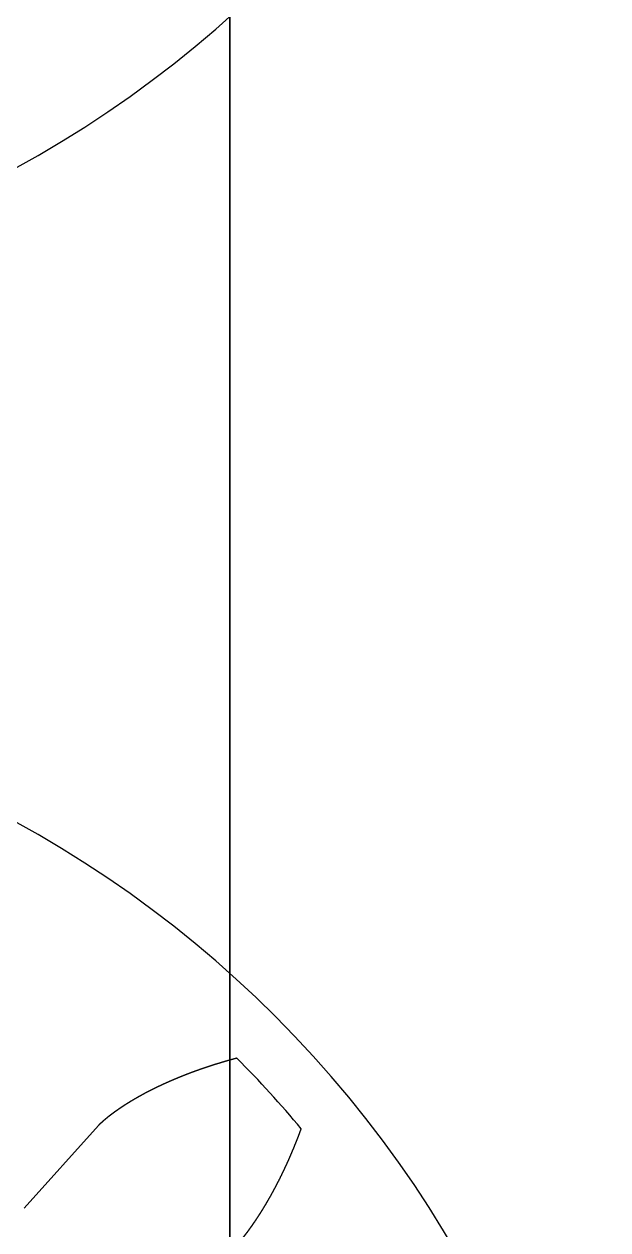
# Model space of a CAD drawing. Header units: centimetres. Extents: x -25.1 to 37.5, y -51.5 to 12.5.
# Drawn here: x 15.728 to 16.5, y -36.471 to -34.878 of the extents above; entities that cross this region are included whole.
import ezdxf

# ---------------------------------------------------------------- set-up
doc = ezdxf.new("R2010")
doc.units = ezdxf.units.CM
doc.header["$MEASUREMENT"] = 0
for name, color, linetype in [('robot assembler v21_Sketch16', 7, 'Continuous'), ('robot assembler v21_Sketch75', 7, 'Continuous'), ('robot assembler v21_Sketch76', 7, 'Continuous'), ('robot assembler v21_Sketch81', 7, 'Continuous'), ('robot assembler v21_Sketch84', 7, 'Continuous'), ('robot assembler v21_Sketch86', 7, 'Continuous'), ('robot assembler v21_Sketch89', 7, 'Continuous')]:
    doc.layers.add(name, color=color, linetype=linetype)

msp = doc.modelspace()

# ---------------------------------------------------------------- linework, layer by layer
at = {"layer": 'robot assembler v21_Sketch16'}
msp.add_line((16, -33, 46.9), (16, -38, 46.9), dxfattribs=at)
at = {"layer": 'robot assembler v21_Sketch75'}
for p, q in [((15.8265, -36.3332, 50.1), (15.7282, -36.4423, 50.1)), ((15.8266, -36.3331, 50.1), (15.8265, -36.3332, 50.1))]:
    msp.add_line(p, q, dxfattribs=at)
msp.add_arc((15, -37.25, 50.1), 1.425, 39.8128, 44.8931, dxfattribs=at)
for points in [[(16.0095, -36.2443, 50.1), (16.0092, -36.2443, 50.1), (16.0087, -36.2445, 50.1), (16.0079, -36.2447, 50.1), (16.0069, -36.245, 50.1), (16.0055, -36.2453, 50.1), (16.0042, -36.2457, 50.1), (16.0029, -36.246, 50.1), (16.0016, -36.2464, 50.1), (16.0003, -36.2468, 50.1), (15.999, -36.2471, 50.1), (15.9977, -36.2475, 50.1), (15.9964, -36.2479, 50.1), (15.9951, -36.2482, 50.1), (15.9939, -36.2486, 50.1), (15.9926, -36.249, 50.1), (15.9913, -36.2494, 50.1), (15.99, -36.2497, 50.1), (15.9888, -36.2501, 50.1), (15.9875, -36.2505, 50.1), (15.9862, -36.2509, 50.1), (15.985, -36.2513, 50.1), (15.9837, -36.2517, 50.1), (15.9825, -36.252, 50.1), (15.9812, -36.2524, 50.1), (15.98, -36.2528, 50.1), (15.9788, -36.2532, 50.1), (15.9775, -36.2536, 50.1), (15.9763, -36.254, 50.1), (15.9751, -36.2544, 50.1), (15.9738, -36.2548, 50.1), (15.9726, -36.2552, 50.1), (15.9714, -36.2556, 50.1), (15.9702, -36.256, 50.1), (15.969, -36.2564, 50.1), (15.9678, -36.2568, 50.1), (15.9666, -36.2572, 50.1), (15.9654, -36.2576, 50.1), (15.9642, -36.258, 50.1), (15.963, -36.2584, 50.1), (15.9619, -36.2588, 50.1), (15.9607, -36.2592, 50.1), (15.9595, -36.2597, 50.1), (15.9583, -36.2601, 50.1), (15.9572, -36.2605, 50.1), (15.956, -36.2609, 50.1), (15.9549, -36.2613, 50.1), (15.9537, -36.2617, 50.1), (15.9526, -36.2622, 50.1), (15.9514, -36.2626, 50.1), (15.9503, -36.263, 50.1), (15.9491, -36.2634, 50.1), (15.948, -36.2638, 50.1), (15.9469, -36.2643, 50.1), (15.9458, -36.2647, 50.1), (15.9446, -36.2651, 50.1), (15.9435, -36.2655, 50.1), (15.9424, -36.266, 50.1), (15.9413, -36.2664, 50.1), (15.9402, -36.2668, 50.1), (15.9391, -36.2673, 50.1), (15.938, -36.2677, 50.1), (15.9369, -36.2681, 50.1), (15.9359, -36.2686, 50.1), (15.9348, -36.269, 50.1), (15.9337, -36.2694, 50.1), (15.9326, -36.2699, 50.1), (15.9316, -36.2703, 50.1), (15.9305, -36.2708, 50.1), (15.9295, -36.2712, 50.1), (15.9284, -36.2716, 50.1), (15.9274, -36.2721, 50.1), (15.9263, -36.2725, 50.1), (15.9253, -36.273, 50.1), (15.9242, -36.2734, 50.1), (15.9232, -36.2738, 50.1), (15.9222, -36.2743, 50.1), (15.9212, -36.2747, 50.1), (15.9201, -36.2752, 50.1), (15.9191, -36.2756, 50.1), (15.9181, -36.2761, 50.1), (15.9171, -36.2765, 50.1), (15.9161, -36.277, 50.1), (15.9151, -36.2774, 50.1), (15.9141, -36.2779, 50.1), (15.9132, -36.2783, 50.1), (15.9122, -36.2787, 50.1), (15.9112, -36.2792, 50.1), (15.9102, -36.2796, 50.1), (15.9093, -36.2801, 50.1), (15.9083, -36.2805, 50.1), (15.9074, -36.281, 50.1), (15.9064, -36.2814, 50.1), (15.9055, -36.2819, 50.1), (15.9045, -36.2824, 50.1), (15.9036, -36.2828, 50.1), (15.9026, -36.2833, 50.1), (15.9017, -36.2837, 50.1), (15.9008, -36.2842, 50.1), (15.8999, -36.2846, 50.1), (15.899, -36.2851, 50.1), (15.8981, -36.2855, 50.1), (15.8972, -36.286, 50.1), (15.8963, -36.2864, 50.1), (15.8954, -36.2869, 50.1), (15.8945, -36.2873, 50.1), (15.8936, -36.2878, 50.1), (15.8927, -36.2882, 50.1), (15.8918, -36.2887, 50.1), (15.891, -36.2891, 50.1), (15.8901, -36.2896, 50.1), (15.8892, -36.29, 50.1), (15.8884, -36.2905, 50.1), (15.8875, -36.2909, 50.1), (15.8867, -36.2914, 50.1), (15.8859, -36.2918, 50.1), (15.885, -36.2923, 50.1), (15.8842, -36.2927, 50.1), (15.8834, -36.2932, 50.1), (15.8826, -36.2936, 50.1), (15.8817, -36.2941, 50.1), (15.8809, -36.2945, 50.1), (15.8801, -36.295, 50.1), (15.8793, -36.2954, 50.1), (15.8785, -36.2959, 50.1), (15.8778, -36.2963, 50.1), (15.877, -36.2968, 50.1), (15.8762, -36.2972, 50.1), (15.8754, -36.2977, 50.1), (15.8747, -36.2981, 50.1), (15.8739, -36.2986, 50.1), (15.8731, -36.299, 50.1), (15.8724, -36.2994, 50.1), (15.8716, -36.2999, 50.1), (15.8709, -36.3003, 50.1), (15.8702, -36.3008, 50.1), (15.8694, -36.3012, 50.1), (15.8687, -36.3016, 50.1), (15.868, -36.3021, 50.1), (15.8673, -36.3025, 50.1), (15.8666, -36.3029, 50.1), (15.8659, -36.3034, 50.1), (15.8652, -36.3038, 50.1), (15.8645, -36.3042, 50.1), (15.8638, -36.3047, 50.1), (15.8631, -36.3051, 50.1), (15.8624, -36.3055, 50.1), (15.8618, -36.3059, 50.1), (15.8611, -36.3064, 50.1), (15.8605, -36.3068, 50.1), (15.8598, -36.3072, 50.1), (15.8592, -36.3076, 50.1), (15.8585, -36.3081, 50.1), (15.8579, -36.3085, 50.1), (15.8572, -36.3089, 50.1), (15.8566, -36.3093, 50.1), (15.856, -36.3097, 50.1), (15.8554, -36.3101, 50.1), (15.8548, -36.3105, 50.1), (15.8542, -36.3109, 50.1), (15.8536, -36.3114, 50.1), (15.853, -36.3118, 50.1), (15.8524, -36.3122, 50.1), (15.8518, -36.3126, 50.1), (15.8513, -36.313, 50.1), (15.8507, -36.3134, 50.1), (15.8501, -36.3138, 50.1), (15.8496, -36.3141, 50.1), (15.849, -36.3145, 50.1), (15.8485, -36.3149, 50.1), (15.8479, -36.3153, 50.1), (15.8474, -36.3157, 50.1), (15.8469, -36.3161, 50.1), (15.8464, -36.3165, 50.1), (15.8459, -36.3168, 50.1), (15.8454, -36.3172, 50.1), (15.8449, -36.3176, 50.1), (15.8444, -36.3179, 50.1), (15.8439, -36.3183, 50.1), (15.8434, -36.3187, 50.1), (15.8429, -36.319, 50.1), (15.8424, -36.3194, 50.1), (15.842, -36.3197, 50.1), (15.8415, -36.3201, 50.1), (15.8411, -36.3204, 50.1), (15.8406, -36.3208, 50.1), (15.8402, -36.3211, 50.1), (15.8398, -36.3215, 50.1), (15.8393, -36.3218, 50.1), (15.8389, -36.3221, 50.1), (15.8385, -36.3225, 50.1), (15.8381, -36.3228, 50.1), (15.8377, -36.3231, 50.1), (15.8373, -36.3234, 50.1), (15.8369, -36.3238, 50.1), (15.8365, -36.3241, 50.1), (15.8362, -36.3244, 50.1), (15.8358, -36.3247, 50.1), (15.8354, -36.325, 50.1), (15.8351, -36.3253, 50.1), (15.8347, -36.3256, 50.1), (15.8344, -36.3259, 50.1), (15.8341, -36.3262, 50.1), (15.8337, -36.3264, 50.1), (15.8334, -36.3267, 50.1), (15.8331, -36.327, 50.1), (15.8328, -36.3273, 50.1), (15.8325, -36.3275, 50.1), (15.8322, -36.3278, 50.1), (15.8319, -36.328, 50.1), (15.8316, -36.3283, 50.1), (15.8314, -36.3285, 50.1), (15.8311, -36.3288, 50.1), (15.8308, -36.329, 50.1), (15.8306, -36.3292, 50.1), (15.8303, -36.3295, 50.1), (15.8301, -36.3297, 50.1), (15.8299, -36.3299, 50.1), (15.8296, -36.3301, 50.1), (15.8294, -36.3303, 50.1), (15.8292, -36.3305, 50.1), (15.829, -36.3307, 50.1), (15.8288, -36.3309, 50.1), (15.8286, -36.331, 50.1), (15.8285, -36.3312, 50.1), (15.8283, -36.3314, 50.1), (15.8281, -36.3315, 50.1), (15.828, -36.3317, 50.1), (15.8278, -36.3318, 50.1), (15.8277, -36.332, 50.1), (15.8276, -36.3321, 50.1), (15.8274, -36.3322, 50.1), (15.8273, -36.3324, 50.1), (15.8272, -36.3325, 50.1), (15.8271, -36.3326, 50.1), (15.827, -36.3327, 50.1), (15.8269, -36.3328, 50.1), (15.8268, -36.3328, 50.1), (15.8268, -36.3329, 50.1), (15.8267, -36.333, 50.1), (15.8267, -36.333, 50.1), (15.8266, -36.3331, 50.1), (15.8266, -36.3331, 50.1), (15.8266, -36.3331, 50.1), (15.8266, -36.3331, 50.1)], [(15.9892, -36.5115, 50.1), (15.9892, -36.5115, 50.1), (15.9893, -36.5115, 50.1), (15.9893, -36.5115, 50.1), (15.9893, -36.5115, 50.1), (15.9894, -36.5114, 50.1), (15.9895, -36.5114, 50.1), (15.9895, -36.5113, 50.1), (15.9896, -36.5112, 50.1), (15.9897, -36.5112, 50.1), (15.9898, -36.5111, 50.1), (15.9899, -36.511, 50.1), (15.9901, -36.5109, 50.1), (15.9902, -36.5108, 50.1), (15.9903, -36.5107, 50.1), (15.9905, -36.5105, 50.1), (15.9906, -36.5104, 50.1), (15.9908, -36.5103, 50.1), (15.9909, -36.5101, 50.1), (15.9911, -36.51, 50.1), (15.9913, -36.5098, 50.1), (15.9915, -36.5097, 50.1), (15.9917, -36.5095, 50.1), (15.9919, -36.5093, 50.1), (15.9921, -36.5092, 50.1), (15.9923, -36.509, 50.1), (15.9925, -36.5088, 50.1), (15.9928, -36.5086, 50.1), (15.993, -36.5084, 50.1), (15.9932, -36.5081, 50.1), (15.9935, -36.5079, 50.1), (15.9937, -36.5077, 50.1), (15.994, -36.5075, 50.1), (15.9942, -36.5072, 50.1), (15.9945, -36.507, 50.1), (15.9948, -36.5067, 50.1), (15.9951, -36.5065, 50.1), (15.9954, -36.5062, 50.1), (15.9956, -36.5059, 50.1), (15.9959, -36.5056, 50.1), (15.9962, -36.5053, 50.1), (15.9965, -36.505, 50.1), (15.9969, -36.5047, 50.1), (15.9972, -36.5044, 50.1), (15.9975, -36.5041, 50.1), (15.9978, -36.5038, 50.1), (15.9981, -36.5035, 50.1), (15.9985, -36.5032, 50.1), (15.9988, -36.5028, 50.1), (15.9992, -36.5025, 50.1), (15.9995, -36.5021, 50.1), (15.9999, -36.5018, 50.1), (16.0002, -36.5014, 50.1), (16.0006, -36.501, 50.1), (16.0009, -36.5007, 50.1), (16.0013, -36.5003, 50.1), (16.0017, -36.4999, 50.1), (16.002, -36.4995, 50.1), (16.0024, -36.4991, 50.1), (16.0028, -36.4987, 50.1), (16.0032, -36.4983, 50.1), (16.0036, -36.4979, 50.1), (16.004, -36.4974, 50.1), (16.0044, -36.497, 50.1), (16.0048, -36.4966, 50.1), (16.0052, -36.4961, 50.1), (16.0056, -36.4957, 50.1), (16.006, -36.4952, 50.1), (16.0064, -36.4948, 50.1), (16.0068, -36.4943, 50.1), (16.0072, -36.4938, 50.1), (16.0077, -36.4934, 50.1), (16.0081, -36.4929, 50.1), (16.0085, -36.4924, 50.1), (16.0089, -36.4919, 50.1), (16.0094, -36.4914, 50.1), (16.0098, -36.4909, 50.1), (16.0103, -36.4904, 50.1), (16.0107, -36.4899, 50.1), (16.0111, -36.4894, 50.1), (16.0116, -36.4888, 50.1), (16.012, -36.4883, 50.1), (16.0125, -36.4878, 50.1), (16.0129, -36.4872, 50.1), (16.0134, -36.4867, 50.1), (16.0139, -36.4861, 50.1), (16.0143, -36.4855, 50.1), (16.0148, -36.485, 50.1), (16.0153, -36.4844, 50.1), (16.0157, -36.4838, 50.1), (16.0162, -36.4832, 50.1), (16.0167, -36.4827, 50.1), (16.0171, -36.4821, 50.1), (16.0176, -36.4815, 50.1), (16.0181, -36.4809, 50.1), (16.0186, -36.4802, 50.1), (16.0191, -36.4796, 50.1), (16.0195, -36.479, 50.1), (16.02, -36.4784, 50.1), (16.0205, -36.4777, 50.1), (16.021, -36.4771, 50.1), (16.0215, -36.4765, 50.1), (16.022, -36.4758, 50.1), (16.0225, -36.4752, 50.1), (16.023, -36.4745, 50.1), (16.0235, -36.4738, 50.1), (16.024, -36.4732, 50.1), (16.0245, -36.4725, 50.1), (16.025, -36.4718, 50.1), (16.0255, -36.4711, 50.1), (16.026, -36.4704, 50.1), (16.0265, -36.4697, 50.1), (16.027, -36.469, 50.1), (16.0275, -36.4683, 50.1), (16.028, -36.4676, 50.1), (16.0285, -36.4669, 50.1), (16.029, -36.4662, 50.1), (16.0296, -36.4655, 50.1), (16.0301, -36.4647, 50.1), (16.0306, -36.464, 50.1), (16.0311, -36.4632, 50.1), (16.0316, -36.4625, 50.1), (16.0321, -36.4617, 50.1), (16.0327, -36.461, 50.1), (16.0332, -36.4602, 50.1), (16.0337, -36.4595, 50.1), (16.0342, -36.4587, 50.1), (16.0348, -36.4579, 50.1), (16.0353, -36.4571, 50.1), (16.0358, -36.4563, 50.1), (16.0363, -36.4555, 50.1), (16.0369, -36.4547, 50.1), (16.0374, -36.4539, 50.1), (16.0379, -36.4531, 50.1), (16.0384, -36.4523, 50.1), (16.039, -36.4515, 50.1), (16.0395, -36.4507, 50.1), (16.04, -36.4498, 50.1), (16.0406, -36.449, 50.1), (16.0411, -36.4482, 50.1), (16.0416, -36.4473, 50.1), (16.0422, -36.4465, 50.1), (16.0427, -36.4456, 50.1), (16.0432, -36.4448, 50.1), (16.0438, -36.4439, 50.1), (16.0443, -36.443, 50.1), (16.0448, -36.4422, 50.1), (16.0454, -36.4413, 50.1), (16.0459, -36.4404, 50.1), (16.0464, -36.4395, 50.1), (16.047, -36.4386, 50.1), (16.0475, -36.4377, 50.1), (16.0481, -36.4368, 50.1), (16.0486, -36.4359, 50.1), (16.0491, -36.435, 50.1), (16.0497, -36.4341, 50.1), (16.0502, -36.4332, 50.1), (16.0507, -36.4323, 50.1), (16.0513, -36.4313, 50.1), (16.0518, -36.4304, 50.1), (16.0523, -36.4295, 50.1), (16.0529, -36.4285, 50.1), (16.0534, -36.4276, 50.1), (16.054, -36.4266, 50.1), (16.0545, -36.4257, 50.1), (16.055, -36.4247, 50.1), (16.0556, -36.4237, 50.1), (16.0561, -36.4228, 50.1), (16.0566, -36.4218, 50.1), (16.0572, -36.4208, 50.1), (16.0577, -36.4198, 50.1), (16.0583, -36.4188, 50.1), (16.0588, -36.4178, 50.1), (16.0593, -36.4168, 50.1), (16.0599, -36.4158, 50.1), (16.0604, -36.4148, 50.1), (16.0609, -36.4138, 50.1), (16.0615, -36.4128, 50.1), (16.062, -36.4118, 50.1), (16.0625, -36.4107, 50.1), (16.0631, -36.4097, 50.1), (16.0636, -36.4087, 50.1), (16.0641, -36.4076, 50.1), (16.0647, -36.4066, 50.1), (16.0652, -36.4056, 50.1), (16.0657, -36.4045, 50.1), (16.0663, -36.4034, 50.1), (16.0668, -36.4024, 50.1), (16.0673, -36.4013, 50.1), (16.0678, -36.4003, 50.1), (16.0684, -36.3992, 50.1), (16.0689, -36.3981, 50.1), (16.0694, -36.397, 50.1), (16.0699, -36.3959, 50.1), (16.0705, -36.3948, 50.1), (16.071, -36.3937, 50.1), (16.0715, -36.3926, 50.1), (16.072, -36.3915, 50.1), (16.0726, -36.3904, 50.1), (16.0731, -36.3893, 50.1), (16.0736, -36.3882, 50.1), (16.0741, -36.3871, 50.1), (16.0747, -36.386, 50.1), (16.0752, -36.3848, 50.1), (16.0757, -36.3837, 50.1), (16.0762, -36.3826, 50.1), (16.0767, -36.3814, 50.1), (16.0772, -36.3803, 50.1), (16.0778, -36.3791, 50.1), (16.0783, -36.378, 50.1), (16.0788, -36.3768, 50.1), (16.0793, -36.3756, 50.1), (16.0798, -36.3745, 50.1), (16.0803, -36.3733, 50.1), (16.0808, -36.3721, 50.1), (16.0813, -36.371, 50.1), (16.0818, -36.3698, 50.1), (16.0823, -36.3686, 50.1), (16.0828, -36.3674, 50.1), (16.0833, -36.3662, 50.1), (16.0839, -36.365, 50.1), (16.0844, -36.3638, 50.1), (16.0849, -36.3626, 50.1), (16.0854, -36.3614, 50.1), (16.0858, -36.3602, 50.1), (16.0863, -36.3589, 50.1), (16.0868, -36.3577, 50.1), (16.0873, -36.3565, 50.1), (16.0878, -36.3553, 50.1), (16.0883, -36.354, 50.1), (16.0888, -36.3528, 50.1), (16.0893, -36.3515, 50.1), (16.0898, -36.3503, 50.1), (16.0903, -36.349, 50.1), (16.0908, -36.3478, 50.1), (16.0912, -36.3465, 50.1), (16.0917, -36.3453, 50.1), (16.0922, -36.344, 50.1), (16.0927, -36.3427, 50.1), (16.0932, -36.3414, 50.1), (16.0936, -36.3402, 50.1), (16.094, -36.3391, 50.1), (16.0943, -36.3384, 50.1), (16.0945, -36.3379, 50.1), (16.0946, -36.3376, 50.1)]]:
    msp.add_open_spline(points, degree=5, dxfattribs=at)
at = {"layer": 'robot assembler v21_Sketch76'}
for p, q in [((15.8265, -36.3332, 50.1), (15.7282, -36.4423, 50.1)), ((15.8266, -36.3331, 50.1), (15.8265, -36.3332, 50.1))]:
    msp.add_line(p, q, dxfattribs=at)
msp.add_arc((15, -37.25, 50.1), 1.425, 39.8128, 44.8931, dxfattribs=at)
for points in [[(16.0095, -36.2443, 50.1), (16.0092, -36.2443, 50.1), (16.0087, -36.2445, 50.1), (16.0079, -36.2447, 50.1), (16.0069, -36.245, 50.1), (16.0055, -36.2453, 50.1), (16.0042, -36.2457, 50.1), (16.0029, -36.246, 50.1), (16.0016, -36.2464, 50.1), (16.0003, -36.2468, 50.1), (15.999, -36.2471, 50.1), (15.9977, -36.2475, 50.1), (15.9964, -36.2479, 50.1), (15.9951, -36.2482, 50.1), (15.9939, -36.2486, 50.1), (15.9926, -36.249, 50.1), (15.9913, -36.2494, 50.1), (15.99, -36.2497, 50.1), (15.9888, -36.2501, 50.1), (15.9875, -36.2505, 50.1), (15.9862, -36.2509, 50.1), (15.985, -36.2513, 50.1), (15.9837, -36.2517, 50.1), (15.9825, -36.252, 50.1), (15.9812, -36.2524, 50.1), (15.98, -36.2528, 50.1), (15.9788, -36.2532, 50.1), (15.9775, -36.2536, 50.1), (15.9763, -36.254, 50.1), (15.9751, -36.2544, 50.1), (15.9738, -36.2548, 50.1), (15.9726, -36.2552, 50.1), (15.9714, -36.2556, 50.1), (15.9702, -36.256, 50.1), (15.969, -36.2564, 50.1), (15.9678, -36.2568, 50.1), (15.9666, -36.2572, 50.1), (15.9654, -36.2576, 50.1), (15.9642, -36.258, 50.1), (15.963, -36.2584, 50.1), (15.9619, -36.2588, 50.1), (15.9607, -36.2592, 50.1), (15.9595, -36.2597, 50.1), (15.9583, -36.2601, 50.1), (15.9572, -36.2605, 50.1), (15.956, -36.2609, 50.1), (15.9549, -36.2613, 50.1), (15.9537, -36.2617, 50.1), (15.9526, -36.2622, 50.1), (15.9514, -36.2626, 50.1), (15.9503, -36.263, 50.1), (15.9491, -36.2634, 50.1), (15.948, -36.2638, 50.1), (15.9469, -36.2643, 50.1), (15.9458, -36.2647, 50.1), (15.9446, -36.2651, 50.1), (15.9435, -36.2655, 50.1), (15.9424, -36.266, 50.1), (15.9413, -36.2664, 50.1), (15.9402, -36.2668, 50.1), (15.9391, -36.2673, 50.1), (15.938, -36.2677, 50.1), (15.9369, -36.2681, 50.1), (15.9359, -36.2686, 50.1), (15.9348, -36.269, 50.1), (15.9337, -36.2694, 50.1), (15.9326, -36.2699, 50.1), (15.9316, -36.2703, 50.1), (15.9305, -36.2708, 50.1), (15.9295, -36.2712, 50.1), (15.9284, -36.2716, 50.1), (15.9274, -36.2721, 50.1), (15.9263, -36.2725, 50.1), (15.9253, -36.273, 50.1), (15.9242, -36.2734, 50.1), (15.9232, -36.2738, 50.1), (15.9222, -36.2743, 50.1), (15.9212, -36.2747, 50.1), (15.9201, -36.2752, 50.1), (15.9191, -36.2756, 50.1), (15.9181, -36.2761, 50.1), (15.9171, -36.2765, 50.1), (15.9161, -36.277, 50.1), (15.9151, -36.2774, 50.1), (15.9141, -36.2779, 50.1), (15.9132, -36.2783, 50.1), (15.9122, -36.2787, 50.1), (15.9112, -36.2792, 50.1), (15.9102, -36.2796, 50.1), (15.9093, -36.2801, 50.1), (15.9083, -36.2805, 50.1), (15.9074, -36.281, 50.1), (15.9064, -36.2814, 50.1), (15.9055, -36.2819, 50.1), (15.9045, -36.2824, 50.1), (15.9036, -36.2828, 50.1), (15.9026, -36.2833, 50.1), (15.9017, -36.2837, 50.1), (15.9008, -36.2842, 50.1), (15.8999, -36.2846, 50.1), (15.899, -36.2851, 50.1), (15.8981, -36.2855, 50.1), (15.8972, -36.286, 50.1), (15.8963, -36.2864, 50.1), (15.8954, -36.2869, 50.1), (15.8945, -36.2873, 50.1), (15.8936, -36.2878, 50.1), (15.8927, -36.2882, 50.1), (15.8918, -36.2887, 50.1), (15.891, -36.2891, 50.1), (15.8901, -36.2896, 50.1), (15.8892, -36.29, 50.1), (15.8884, -36.2905, 50.1), (15.8875, -36.2909, 50.1), (15.8867, -36.2914, 50.1), (15.8859, -36.2918, 50.1), (15.885, -36.2923, 50.1), (15.8842, -36.2927, 50.1), (15.8834, -36.2932, 50.1), (15.8826, -36.2936, 50.1), (15.8817, -36.2941, 50.1), (15.8809, -36.2945, 50.1), (15.8801, -36.295, 50.1), (15.8793, -36.2954, 50.1), (15.8785, -36.2959, 50.1), (15.8778, -36.2963, 50.1), (15.877, -36.2968, 50.1), (15.8762, -36.2972, 50.1), (15.8754, -36.2977, 50.1), (15.8747, -36.2981, 50.1), (15.8739, -36.2986, 50.1), (15.8731, -36.299, 50.1), (15.8724, -36.2994, 50.1), (15.8716, -36.2999, 50.1), (15.8709, -36.3003, 50.1), (15.8702, -36.3008, 50.1), (15.8694, -36.3012, 50.1), (15.8687, -36.3016, 50.1), (15.868, -36.3021, 50.1), (15.8673, -36.3025, 50.1), (15.8666, -36.3029, 50.1), (15.8659, -36.3034, 50.1), (15.8652, -36.3038, 50.1), (15.8645, -36.3042, 50.1), (15.8638, -36.3047, 50.1), (15.8631, -36.3051, 50.1), (15.8624, -36.3055, 50.1), (15.8618, -36.3059, 50.1), (15.8611, -36.3064, 50.1), (15.8605, -36.3068, 50.1), (15.8598, -36.3072, 50.1), (15.8592, -36.3076, 50.1), (15.8585, -36.3081, 50.1), (15.8579, -36.3085, 50.1), (15.8572, -36.3089, 50.1), (15.8566, -36.3093, 50.1), (15.856, -36.3097, 50.1), (15.8554, -36.3101, 50.1), (15.8548, -36.3105, 50.1), (15.8542, -36.3109, 50.1), (15.8536, -36.3114, 50.1), (15.853, -36.3118, 50.1), (15.8524, -36.3122, 50.1), (15.8518, -36.3126, 50.1), (15.8513, -36.313, 50.1), (15.8507, -36.3134, 50.1), (15.8501, -36.3138, 50.1), (15.8496, -36.3141, 50.1), (15.849, -36.3145, 50.1), (15.8485, -36.3149, 50.1), (15.8479, -36.3153, 50.1), (15.8474, -36.3157, 50.1), (15.8469, -36.3161, 50.1), (15.8464, -36.3165, 50.1), (15.8459, -36.3168, 50.1), (15.8454, -36.3172, 50.1), (15.8449, -36.3176, 50.1), (15.8444, -36.3179, 50.1), (15.8439, -36.3183, 50.1), (15.8434, -36.3187, 50.1), (15.8429, -36.319, 50.1), (15.8424, -36.3194, 50.1), (15.842, -36.3197, 50.1), (15.8415, -36.3201, 50.1), (15.8411, -36.3204, 50.1), (15.8406, -36.3208, 50.1), (15.8402, -36.3211, 50.1), (15.8398, -36.3215, 50.1), (15.8393, -36.3218, 50.1), (15.8389, -36.3221, 50.1), (15.8385, -36.3225, 50.1), (15.8381, -36.3228, 50.1), (15.8377, -36.3231, 50.1), (15.8373, -36.3234, 50.1), (15.8369, -36.3238, 50.1), (15.8365, -36.3241, 50.1), (15.8362, -36.3244, 50.1), (15.8358, -36.3247, 50.1), (15.8354, -36.325, 50.1), (15.8351, -36.3253, 50.1), (15.8347, -36.3256, 50.1), (15.8344, -36.3259, 50.1), (15.8341, -36.3262, 50.1), (15.8337, -36.3264, 50.1), (15.8334, -36.3267, 50.1), (15.8331, -36.327, 50.1), (15.8328, -36.3273, 50.1), (15.8325, -36.3275, 50.1), (15.8322, -36.3278, 50.1), (15.8319, -36.328, 50.1), (15.8316, -36.3283, 50.1), (15.8314, -36.3285, 50.1), (15.8311, -36.3288, 50.1), (15.8308, -36.329, 50.1), (15.8306, -36.3292, 50.1), (15.8303, -36.3295, 50.1), (15.8301, -36.3297, 50.1), (15.8299, -36.3299, 50.1), (15.8296, -36.3301, 50.1), (15.8294, -36.3303, 50.1), (15.8292, -36.3305, 50.1), (15.829, -36.3307, 50.1), (15.8288, -36.3309, 50.1), (15.8286, -36.331, 50.1), (15.8285, -36.3312, 50.1), (15.8283, -36.3314, 50.1), (15.8281, -36.3315, 50.1), (15.828, -36.3317, 50.1), (15.8278, -36.3318, 50.1), (15.8277, -36.332, 50.1), (15.8276, -36.3321, 50.1), (15.8274, -36.3322, 50.1), (15.8273, -36.3324, 50.1), (15.8272, -36.3325, 50.1), (15.8271, -36.3326, 50.1), (15.827, -36.3327, 50.1), (15.8269, -36.3328, 50.1), (15.8268, -36.3328, 50.1), (15.8268, -36.3329, 50.1), (15.8267, -36.333, 50.1), (15.8267, -36.333, 50.1), (15.8266, -36.3331, 50.1), (15.8266, -36.3331, 50.1), (15.8266, -36.3331, 50.1), (15.8266, -36.3331, 50.1)], [(15.9892, -36.5115, 50.1), (15.9892, -36.5115, 50.1), (15.9893, -36.5115, 50.1), (15.9893, -36.5115, 50.1), (15.9893, -36.5115, 50.1), (15.9894, -36.5114, 50.1), (15.9895, -36.5114, 50.1), (15.9895, -36.5113, 50.1), (15.9896, -36.5112, 50.1), (15.9897, -36.5112, 50.1), (15.9898, -36.5111, 50.1), (15.9899, -36.511, 50.1), (15.9901, -36.5109, 50.1), (15.9902, -36.5108, 50.1), (15.9903, -36.5107, 50.1), (15.9905, -36.5105, 50.1), (15.9906, -36.5104, 50.1), (15.9908, -36.5103, 50.1), (15.9909, -36.5101, 50.1), (15.9911, -36.51, 50.1), (15.9913, -36.5098, 50.1), (15.9915, -36.5097, 50.1), (15.9917, -36.5095, 50.1), (15.9919, -36.5093, 50.1), (15.9921, -36.5092, 50.1), (15.9923, -36.509, 50.1), (15.9925, -36.5088, 50.1), (15.9928, -36.5086, 50.1), (15.993, -36.5084, 50.1), (15.9932, -36.5081, 50.1), (15.9935, -36.5079, 50.1), (15.9937, -36.5077, 50.1), (15.994, -36.5075, 50.1), (15.9942, -36.5072, 50.1), (15.9945, -36.507, 50.1), (15.9948, -36.5067, 50.1), (15.9951, -36.5065, 50.1), (15.9954, -36.5062, 50.1), (15.9956, -36.5059, 50.1), (15.9959, -36.5056, 50.1), (15.9962, -36.5053, 50.1), (15.9965, -36.505, 50.1), (15.9969, -36.5047, 50.1), (15.9972, -36.5044, 50.1), (15.9975, -36.5041, 50.1), (15.9978, -36.5038, 50.1), (15.9981, -36.5035, 50.1), (15.9985, -36.5032, 50.1), (15.9988, -36.5028, 50.1), (15.9992, -36.5025, 50.1), (15.9995, -36.5021, 50.1), (15.9999, -36.5018, 50.1), (16.0002, -36.5014, 50.1), (16.0006, -36.501, 50.1), (16.0009, -36.5007, 50.1), (16.0013, -36.5003, 50.1), (16.0017, -36.4999, 50.1), (16.002, -36.4995, 50.1), (16.0024, -36.4991, 50.1), (16.0028, -36.4987, 50.1), (16.0032, -36.4983, 50.1), (16.0036, -36.4979, 50.1), (16.004, -36.4974, 50.1), (16.0044, -36.497, 50.1), (16.0048, -36.4966, 50.1), (16.0052, -36.4961, 50.1), (16.0056, -36.4957, 50.1), (16.006, -36.4952, 50.1), (16.0064, -36.4948, 50.1), (16.0068, -36.4943, 50.1), (16.0072, -36.4938, 50.1), (16.0077, -36.4934, 50.1), (16.0081, -36.4929, 50.1), (16.0085, -36.4924, 50.1), (16.0089, -36.4919, 50.1), (16.0094, -36.4914, 50.1), (16.0098, -36.4909, 50.1), (16.0103, -36.4904, 50.1), (16.0107, -36.4899, 50.1), (16.0111, -36.4894, 50.1), (16.0116, -36.4888, 50.1), (16.012, -36.4883, 50.1), (16.0125, -36.4878, 50.1), (16.0129, -36.4872, 50.1), (16.0134, -36.4867, 50.1), (16.0139, -36.4861, 50.1), (16.0143, -36.4855, 50.1), (16.0148, -36.485, 50.1), (16.0153, -36.4844, 50.1), (16.0157, -36.4838, 50.1), (16.0162, -36.4832, 50.1), (16.0167, -36.4827, 50.1), (16.0171, -36.4821, 50.1), (16.0176, -36.4815, 50.1), (16.0181, -36.4809, 50.1), (16.0186, -36.4802, 50.1), (16.0191, -36.4796, 50.1), (16.0195, -36.479, 50.1), (16.02, -36.4784, 50.1), (16.0205, -36.4777, 50.1), (16.021, -36.4771, 50.1), (16.0215, -36.4765, 50.1), (16.022, -36.4758, 50.1), (16.0225, -36.4752, 50.1), (16.023, -36.4745, 50.1), (16.0235, -36.4738, 50.1), (16.024, -36.4732, 50.1), (16.0245, -36.4725, 50.1), (16.025, -36.4718, 50.1), (16.0255, -36.4711, 50.1), (16.026, -36.4704, 50.1), (16.0265, -36.4697, 50.1), (16.027, -36.469, 50.1), (16.0275, -36.4683, 50.1), (16.028, -36.4676, 50.1), (16.0285, -36.4669, 50.1), (16.029, -36.4662, 50.1), (16.0296, -36.4655, 50.1), (16.0301, -36.4647, 50.1), (16.0306, -36.464, 50.1), (16.0311, -36.4632, 50.1), (16.0316, -36.4625, 50.1), (16.0321, -36.4617, 50.1), (16.0327, -36.461, 50.1), (16.0332, -36.4602, 50.1), (16.0337, -36.4595, 50.1), (16.0342, -36.4587, 50.1), (16.0348, -36.4579, 50.1), (16.0353, -36.4571, 50.1), (16.0358, -36.4563, 50.1), (16.0363, -36.4555, 50.1), (16.0369, -36.4547, 50.1), (16.0374, -36.4539, 50.1), (16.0379, -36.4531, 50.1), (16.0384, -36.4523, 50.1), (16.039, -36.4515, 50.1), (16.0395, -36.4507, 50.1), (16.04, -36.4498, 50.1), (16.0406, -36.449, 50.1), (16.0411, -36.4482, 50.1), (16.0416, -36.4473, 50.1), (16.0422, -36.4465, 50.1), (16.0427, -36.4456, 50.1), (16.0432, -36.4448, 50.1), (16.0438, -36.4439, 50.1), (16.0443, -36.443, 50.1), (16.0448, -36.4422, 50.1), (16.0454, -36.4413, 50.1), (16.0459, -36.4404, 50.1), (16.0464, -36.4395, 50.1), (16.047, -36.4386, 50.1), (16.0475, -36.4377, 50.1), (16.0481, -36.4368, 50.1), (16.0486, -36.4359, 50.1), (16.0491, -36.435, 50.1), (16.0497, -36.4341, 50.1), (16.0502, -36.4332, 50.1), (16.0507, -36.4323, 50.1), (16.0513, -36.4313, 50.1), (16.0518, -36.4304, 50.1), (16.0523, -36.4295, 50.1), (16.0529, -36.4285, 50.1), (16.0534, -36.4276, 50.1), (16.054, -36.4266, 50.1), (16.0545, -36.4257, 50.1), (16.055, -36.4247, 50.1), (16.0556, -36.4237, 50.1), (16.0561, -36.4228, 50.1), (16.0566, -36.4218, 50.1), (16.0572, -36.4208, 50.1), (16.0577, -36.4198, 50.1), (16.0583, -36.4188, 50.1), (16.0588, -36.4178, 50.1), (16.0593, -36.4168, 50.1), (16.0599, -36.4158, 50.1), (16.0604, -36.4148, 50.1), (16.0609, -36.4138, 50.1), (16.0615, -36.4128, 50.1), (16.062, -36.4118, 50.1), (16.0625, -36.4107, 50.1), (16.0631, -36.4097, 50.1), (16.0636, -36.4087, 50.1), (16.0641, -36.4076, 50.1), (16.0647, -36.4066, 50.1), (16.0652, -36.4056, 50.1), (16.0657, -36.4045, 50.1), (16.0663, -36.4034, 50.1), (16.0668, -36.4024, 50.1), (16.0673, -36.4013, 50.1), (16.0678, -36.4003, 50.1), (16.0684, -36.3992, 50.1), (16.0689, -36.3981, 50.1), (16.0694, -36.397, 50.1), (16.0699, -36.3959, 50.1), (16.0705, -36.3948, 50.1), (16.071, -36.3937, 50.1), (16.0715, -36.3926, 50.1), (16.072, -36.3915, 50.1), (16.0726, -36.3904, 50.1), (16.0731, -36.3893, 50.1), (16.0736, -36.3882, 50.1), (16.0741, -36.3871, 50.1), (16.0747, -36.386, 50.1), (16.0752, -36.3848, 50.1), (16.0757, -36.3837, 50.1), (16.0762, -36.3826, 50.1), (16.0767, -36.3814, 50.1), (16.0772, -36.3803, 50.1), (16.0778, -36.3791, 50.1), (16.0783, -36.378, 50.1), (16.0788, -36.3768, 50.1), (16.0793, -36.3756, 50.1), (16.0798, -36.3745, 50.1), (16.0803, -36.3733, 50.1), (16.0808, -36.3721, 50.1), (16.0813, -36.371, 50.1), (16.0818, -36.3698, 50.1), (16.0823, -36.3686, 50.1), (16.0828, -36.3674, 50.1), (16.0833, -36.3662, 50.1), (16.0839, -36.365, 50.1), (16.0844, -36.3638, 50.1), (16.0849, -36.3626, 50.1), (16.0854, -36.3614, 50.1), (16.0858, -36.3602, 50.1), (16.0863, -36.3589, 50.1), (16.0868, -36.3577, 50.1), (16.0873, -36.3565, 50.1), (16.0878, -36.3553, 50.1), (16.0883, -36.354, 50.1), (16.0888, -36.3528, 50.1), (16.0893, -36.3515, 50.1), (16.0898, -36.3503, 50.1), (16.0903, -36.349, 50.1), (16.0908, -36.3478, 50.1), (16.0912, -36.3465, 50.1), (16.0917, -36.3453, 50.1), (16.0922, -36.344, 50.1), (16.0927, -36.3427, 50.1), (16.0932, -36.3414, 50.1), (16.0936, -36.3402, 50.1), (16.094, -36.3391, 50.1), (16.0943, -36.3384, 50.1), (16.0945, -36.3379, 50.1), (16.0946, -36.3376, 50.1)]]:
    msp.add_open_spline(points, degree=5, dxfattribs=at)
at = {"layer": 'robot assembler v21_Sketch81'}
msp.add_line((16, -33, 41.9), (16, -38, 41.9), dxfattribs=at)
at = {"layer": 'robot assembler v21_Sketch84'}
msp.add_line((16, -33, 41.9), (16, -38, 41.9), dxfattribs=at)
at = {"layer": 'robot assembler v21_Sketch86', "extrusion": (0, -2.44929e-16, -1)}
for centre in [(-15, -33.75, -23.9), (-15, -37.25, -23.9)]:
    msp.add_circle(centre, 1.5, dxfattribs=at)
at = {"layer": 'robot assembler v21_Sketch89'}
for p, q in [((16, -38, 41.9), (16, -33, 41.9)), ((16, -34.47, 44.9), (16, -36.53, 44.9))]:
    msp.add_line(p, q, dxfattribs=at)
at = {"layer": 'robot assembler v21_Sketch89', "extrusion": (1, 2.71926e-32, -3.55271e-15)}
msp.add_circle((-35.5, 42.8, 16), 0.3, dxfattribs=at)

doc.saveas('drawing.dxf')
